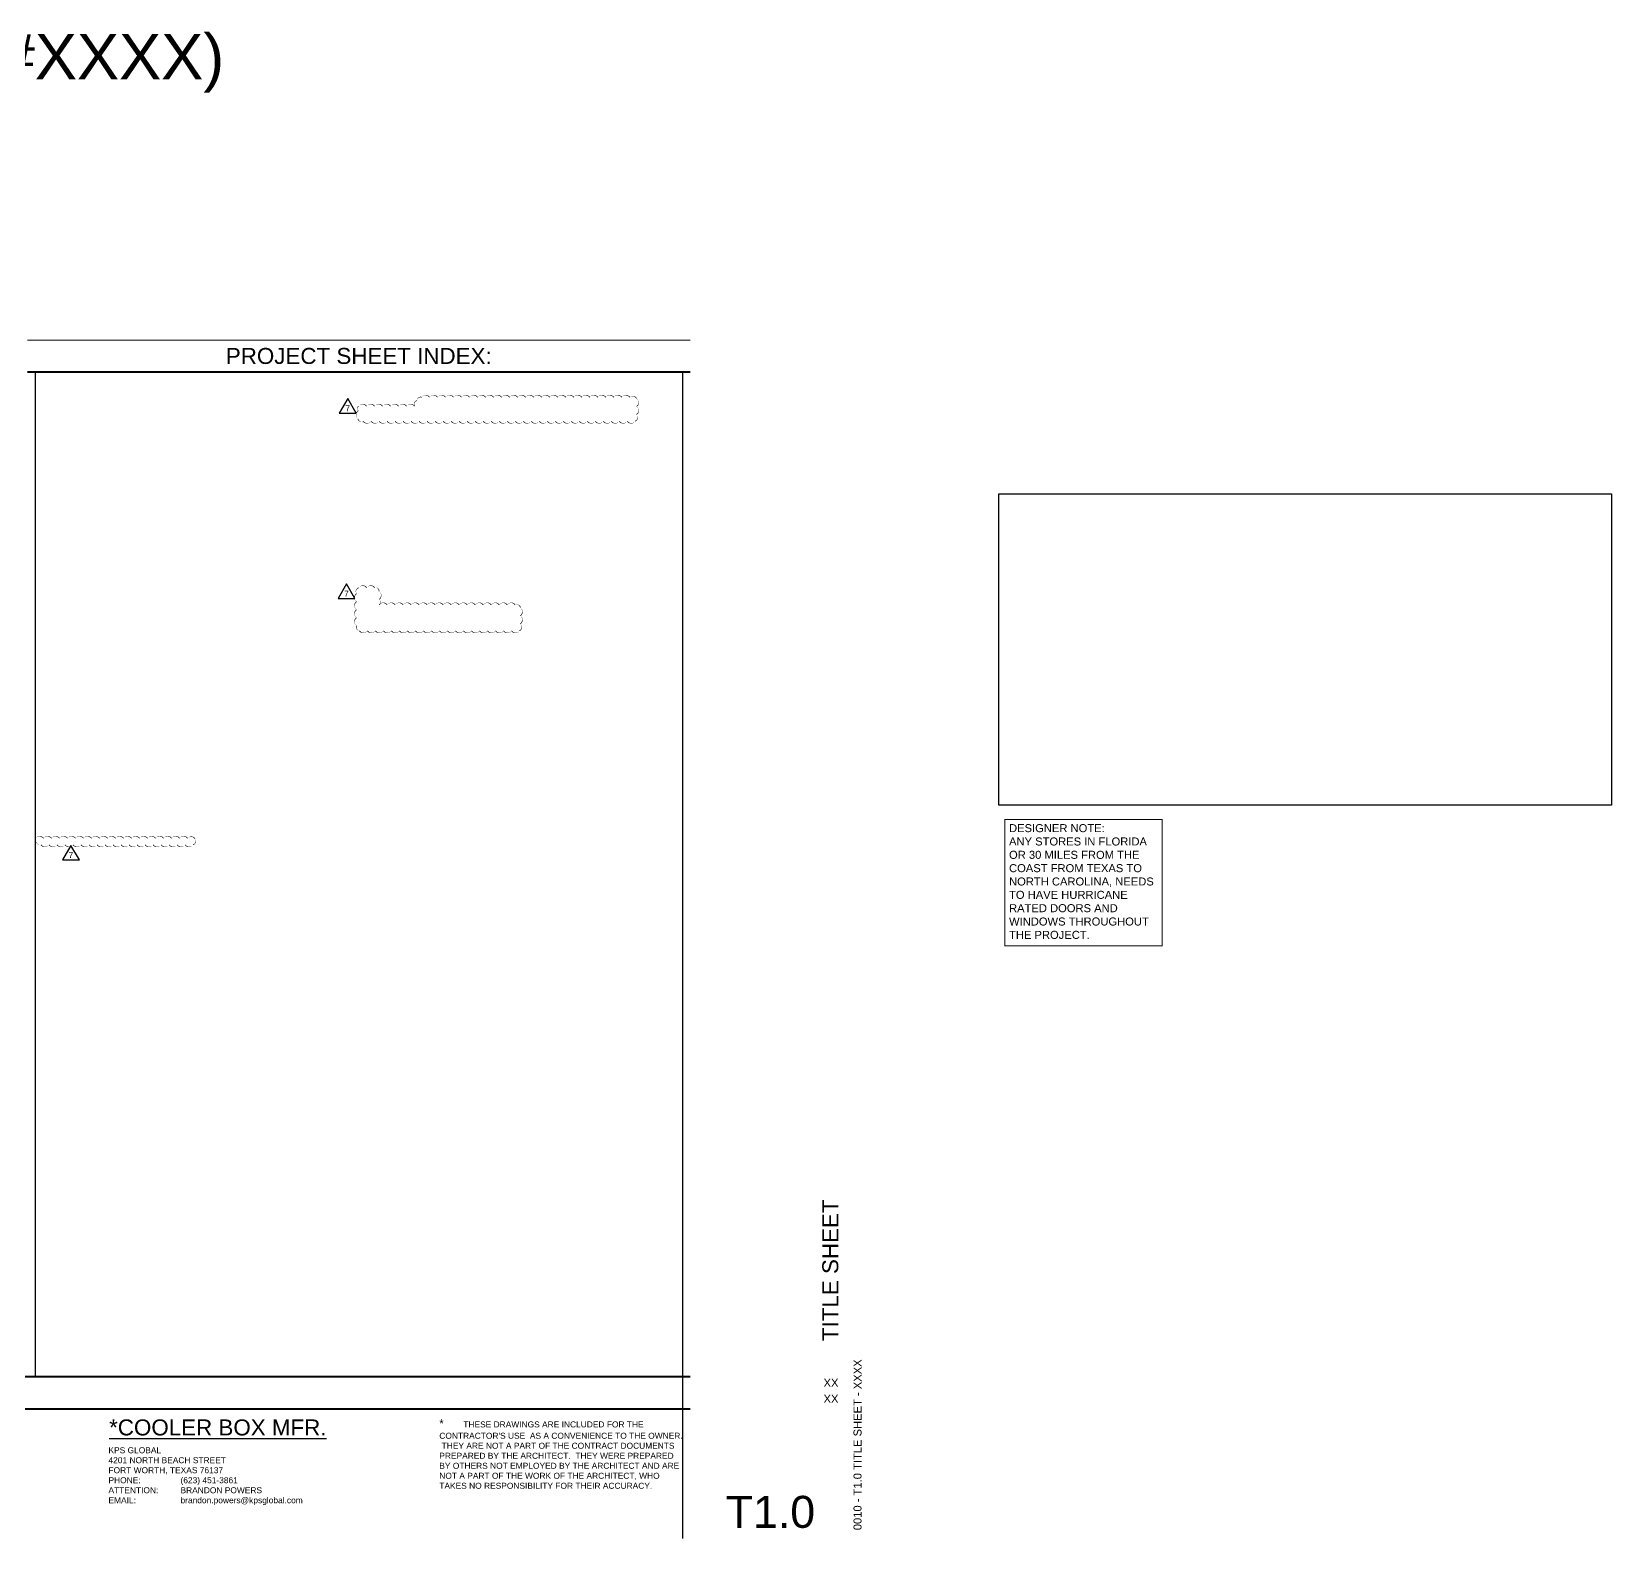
# Paper-space layout '0010 - T1.0 TITLE SHEET - 0000' of a CAD drawing. Header units: inches. Extents: x 1.9 to 53.4, y 0.4 to 29.1.
# Drawn here: x 28.71 to 53.38, y 0.37 to 23.91 of the extents above; entities that cross this region are included whole.
import ezdxf
from ezdxf.enums import TextEntityAlignment as Align

# ---------------------------------------------------------------- set-up
doc = ezdxf.new("R2010")
doc.units = ezdxf.units.IN
doc.header["$LTSCALE"] = 48
doc.header["$MEASUREMENT"] = 0
doc.layers.get('0').update_dxf_attribs({"linetype": 'CONTINUOUS'})
doc.layers.get('Defpoints').update_dxf_attribs({"linetype": 'CONTINUOUS'})
for name, color, linetype in [('A-ANNO-NOTE', 3, 'CONTINUOUS'), ('A-ANNO-NTD', 10, 'CONTINUOUS'), ('A-ANNO-TTBL', 1, 'CONTINUOUS'), ('A-ANNO-V6.2.2', 2, 'CONTINUOUS')]:
    doc.layers.add(name, color=color, linetype=linetype)
doc.styles.add('Arial', font='arial.ttf')
doc.styles.get("Standard").update_dxf_attribs({"font": 'arial.ttf'})
picture_1 = doc.add_image_def('image1.jpg', size_in_pixel=(352, 179))

# ---------------------------------------------------------------- blocks, each defined once
blk = doc.blocks.new('SHEET INFO')
for tag, p, height in [('1', (41.419, 3.604), 0.25), ('5', (41.834, 0.5), 0.125)]:
    blk.add_attdef(tag, p, '', height=height, rotation=90)
for tag, p in [('2', (41.561, 2.961)), ('3', (41.561, 2.691))]:
    blk.add_attdef(tag, text='', height=0.125).set_placement(p, align=Align.MIDDLE_RIGHT)
blk.add_attdef('4', text='', height=0.5).set_placement((40.375, 0.625), align=Align.CENTER)
blk = doc.blocks.new('REVISION DELTA')
blk.add_lwpolyline([(0, 0.15), (-0.131, -0.078), (0.132, -0.078)], close=True)
at = {"style": 'Arial'}
blk.add_attdef('X', text='', height=0.0938, dxfattribs=at).set_placement((0, -0.002), align=Align.MIDDLE_CENTER)

psp = doc.layouts.new('0010 - T1.0 TITLE SHEET - 0000')

# ---------------------------------------------------------------- linework, layer by layer
at = {"layer": 'A-ANNO-NTD', "const_width": 0.0156}
psp.add_lwpolyline([(43.912, 11.604), (46.367, 11.604), (46.367, 9.63), (43.912, 9.63)], close=True, dxfattribs=at)
at = {"layer": 'A-ANNO-TTBL'}
for points, const_width in [([(28.643, 19.092), (39, 19.092)], 0.0156), ([(28.643, 18.592), (39, 18.592)], 0.0312), ([(1.875, 2.897), (39, 2.897)], 0.0312), ([(1.875, 2.395), (39, 2.395)], 0.0312)]:
    psp.add_lwpolyline(points, dxfattribs=dict(at, const_width=const_width))
at = {"layer": 'A-ANNO-V6.2.2'}
for points in [[(33.819, 18.058, 0, 0.0125, -0.520567), (33.944, 18.058, 0, 0.0125, -0.520567), (34.069, 18.058, 0, 0.0125, -0.520567), (34.194, 18.058, 0, 0.0125, -0.520567), (34.319, 18.058, 0, 0.0125, -0.520567), (34.444, 18.058, 0, 0.0125, -0.520567), (34.569, 18.058, 0, 0.0125, -0.520567), (34.694, 18.058, 0, 0.0125, -0.520567), (34.731, 18.146, 0, 0.0125, -0.520567), (34.803, 18.198, 0, 0.0125, -0.520567), (34.928, 18.198, 0, 0.0125, -0.520567), (35.053, 18.198, 0, 0.0125, -0.520567), (35.178, 18.198, 0, 0.0125, -0.520567), (35.303, 18.198, 0, 0.0125, -0.520567), (35.428, 18.198, 0, 0.0125, -0.520567), (35.553, 18.198, 0, 0.0125, -0.520567), (35.678, 18.198, 0, 0.0125, -0.520567), (35.803, 18.198, 0, 0.0125, -0.520567), (35.928, 18.198, 0, 0.0125, -0.520567), (36.053, 18.198, 0, 0.0125, -0.520567), (36.178, 18.198, 0, 0.0125, -0.520567), (36.303, 18.198, 0, 0.0125, -0.520567), (36.428, 18.198, 0, 0.0125, -0.520567), (36.553, 18.198, 0, 0.0125, -0.520567), (36.678, 18.198, 0, 0.0125, -0.520567), (36.803, 18.198, 0, 0.0125, -0.520567), (36.928, 18.198, 0, 0.0125, -0.520567), (37.053, 18.198, 0, 0.0125, -0.520567), (37.178, 18.198, 0, 0.0125, -0.520567), (37.303, 18.198, 0, 0.0125, -0.520567), (37.428, 18.198, 0, 0.0125, -0.520567), (37.553, 18.198, 0, 0.0125, -0.520567), (37.678, 18.198, 0, 0.0125, -0.520567), (37.803, 18.198, 0, 0.0125, -0.520567), (37.928, 18.198, 0, 0.0125, -0.520567), (38.053, 18.198, 0, 0.0125, -0.520567), (38.159, 18.179, 0, 0.0125, -0.520567), (38.159, 18.054, 0, 0.0125, -0.520567), (38.159, 17.929, 0, 0.0125, -0.520567), (38.139, 17.824, 0, 0.0125, -0.520567), (38.014, 17.824, 0, 0.0125, -0.520567), (37.889, 17.824, 0, 0.0125, -0.520567), (37.764, 17.824, 0, 0.0125, -0.520567), (37.639, 17.824, 0, 0.0125, -0.520567), (37.514, 17.824, 0, 0.0125, -0.520567), (37.389, 17.824, 0, 0.0125, -0.520567), (37.264, 17.824, 0, 0.0125, -0.520567), (37.139, 17.824, 0, 0.0125, -0.520567), (37.014, 17.824, 0, 0.0125, -0.520567), (36.889, 17.824, 0, 0.0125, -0.520567), (36.764, 17.824, 0, 0.0125, -0.520567), (36.639, 17.824, 0, 0.0125, -0.520567), (36.514, 17.824, 0, 0.0125, -0.520567), (36.389, 17.824, 0, 0.0125, -0.520567), (36.264, 17.824, 0, 0.0125, -0.520567), (36.139, 17.824, 0, 0.0125, -0.520567), (36.014, 17.824, 0, 0.0125, -0.520567), (35.889, 17.824, 0, 0.0125, -0.520567), (35.764, 17.824, 0, 0.0125, -0.520567), (35.639, 17.824, 0, 0.0125, -0.520567), (35.514, 17.824, 0, 0.0125, -0.520567), (35.389, 17.824, 0, 0.0125, -0.520567), (35.264, 17.824, 0, 0.0125, -0.520567), (35.139, 17.824, 0, 0.0125, -0.520567), (35.014, 17.824, 0, 0.0125, -0.520567), (34.889, 17.824, 0, 0.0125, -0.520567), (34.764, 17.824, 0, 0.0125, -0.520567), (34.639, 17.824, 0, 0.0125, -0.520567), (34.514, 17.824, 0, 0.0125, -0.520567), (34.389, 17.824, 0, 0.0125, -0.520567), (34.264, 17.824, 0, 0.0125, -0.520567), (34.139, 17.824, 0, 0.0125, -0.520567), (34.014, 17.824, 0, 0.0125, -0.520567), (33.889, 17.824, 0, 0.0125, -0.520567), (33.807, 17.865, 0, 0.0125, -0.520567), (33.815, 17.99, 0, 0.0125, -0.520567)], [(28.773, 11.308, 0, 0.0125, -0.520567), (28.898, 11.308, 0, 0.0125, -0.520567), (29.023, 11.308, 0, 0.0125, -0.520567), (29.148, 11.308, 0, 0.0125, -0.520567), (29.273, 11.308, 0, 0.0125, -0.520567), (29.398, 11.308, 0, 0.0125, -0.520567), (29.523, 11.308, 0, 0.0125, -0.520567), (29.648, 11.308, 0, 0.0125, -0.520567), (29.773, 11.308, 0, 0.0125, -0.520567), (29.898, 11.308, 0, 0.0125, -0.520567), (30.023, 11.308, 0, 0.0125, -0.520567), (30.148, 11.308, 0, 0.0125, -0.520567), (30.273, 11.308, 0, 0.0125, -0.520567), (30.398, 11.308, 0, 0.0125, -0.520567), (30.523, 11.308, 0, 0.0125, -0.520567), (30.648, 11.308, 0, 0.0125, -0.520567), (30.773, 11.308, 0, 0.0125, -0.520567), (30.898, 11.308, 0, 0.0125, -0.520567), (31.023, 11.308, 0, 0.0125, -0.520567), (31.148, 11.308, 0, 0.0125, -0.520567), (31.265, 11.3, 0, 0.0125, -0.520567), (31.233, 11.208, 0, 0.0125, -0.520567), (31.108, 11.208, 0, 0.0125, -0.520567), (30.983, 11.208, 0, 0.0125, -0.520567), (30.858, 11.208, 0, 0.0125, -0.520567), (30.733, 11.208, 0, 0.0125, -0.520567), (30.608, 11.208, 0, 0.0125, -0.520567), (30.483, 11.208, 0, 0.0125, -0.520567), (30.358, 11.208, 0, 0.0125, -0.520567), (30.233, 11.208, 0, 0.0125, -0.520567), (30.108, 11.208, 0, 0.0125, -0.520567), (29.983, 11.208, 0, 0.0125, -0.520567), (29.858, 11.208, 0, 0.0125, -0.520567), (29.733, 11.208, 0, 0.0125, -0.520567), (29.608, 11.208, 0, 0.0125, -0.520567), (29.483, 11.208, 0, 0.0125, -0.520567), (29.358, 11.208, 0, 0.0125, -0.520567), (29.233, 11.208, 0, 0.0125, -0.520567), (29.108, 11.208, 0, 0.0125, -0.520567), (28.983, 11.208, 0, 0.0125, -0.520567), (28.858, 11.208, 0, 0.0125, -0.520567)]]:
    psp.add_lwpolyline(points, format="xyseb", close=True, dxfattribs=at)
psp.add_lwpolyline([(34.139, 14.955, 0, 0.0125, -0.520567), (34.264, 14.955, 0, 0.0125, -0.520567), (34.389, 14.955, 0, 0.0125, -0.520567), (34.514, 14.955, 0, 0.0125, -0.520567), (34.639, 14.955, 0, 0.0125, -0.520567), (34.764, 14.955, 0, 0.0125, -0.520567), (34.889, 14.955, 0, 0.0125, -0.520567), (35.014, 14.955, 0, 0.0125, -0.520567), (35.139, 14.955, 0, 0.0125, -0.520567), (35.264, 14.955, 0, 0.0125, -0.520567), (35.389, 14.955, 0, 0.0125, -0.520567), (35.514, 14.955, 0, 0.0125, -0.520567), (35.639, 14.955, 0, 0.0125, -0.520567), (35.764, 14.955, 0, 0.0125, -0.520567), (35.889, 14.955, 0, 0.0125, -0.520567), (36.014, 14.955, 0, 0.0125, -0.520567), (36.139, 14.955, 0, 0.0125, -0.520567), (36.264, 14.955, 0, 0.0125, -0.520567), (36.345, 14.911, 0, 0.0125, -0.520567), (36.345, 14.786, 0, 0.0125, -0.520567), (36.345, 14.661, 0, 0.0125, -0.520567), (36.331, 14.55, 0, 0.0125, -0.520567), (36.206, 14.55, 0, 0.0125, -0.520567), (36.081, 14.55, 0, 0.0125, -0.520567), (35.956, 14.55, 0, 0.0125, -0.520567), (35.831, 14.55, 0, 0.0125, -0.520567), (35.706, 14.55, 0, 0.0125, -0.520567), (35.581, 14.55, 0, 0.0125, -0.520567), (35.456, 14.55, 0, 0.0125, -0.520567), (35.331, 14.55, 0, 0.0125, -0.520567), (35.206, 14.55, 0, 0.0125, -0.520567), (35.081, 14.55, 0, 0.0125, -0.520567), (34.956, 14.55, 0, 0.0125, -0.520567), (34.831, 14.55, 0, 0.0125, -0.520567), (34.706, 14.55, 0, 0.0125, -0.520567), (34.581, 14.55, 0, 0.0125, -0.520567), (34.456, 14.55, 0, 0.0125, -0.520567), (34.331, 14.55, 0, 0.0125, -0.520567), (34.206, 14.55, 0, 0.0125, -0.520567), (34.081, 14.55, 0, 0.0125, -0.520567), (33.956, 14.55, 0, 0.0125, -0.520567), (33.831, 14.55, 0, 0.0125, -0.520567), (33.787, 14.631, 0, 0.0125, -0.520567), (33.787, 14.756, 0, 0.0125, -0.520567), (33.787, 14.881, 0, 0.0125, -0.520567), (33.787, 15.006, 0, 0.0125, -0.520567), (33.787, 15.131, 0, 0.0125, -0.520567), (33.821, 15.223, 0, 0.0125, -0.520567), (33.946, 15.223, 0, 0.0125, -0.520567), (34.071, 15.223, 0, 0.0125, -0.520567), (34.139, 15.166, 0, 0.0125, -0.520567), (34.139, 15.041, 0, 0.0125, -0.520567), (34.139, 14.955, 0, 0.0125, -0.520567)], format="xyseb", dxfattribs=at)
at = {"layer": 'Defpoints'}
for points in [[(28.768, 18.592), (28.768, 2.897)], [(38.875, 18.592), (38.875, 0.372)]]:
    psp.add_lwpolyline(points, dxfattribs=at)

# ---------------------------------------------------------------- block references
at = {"layer": 'A-ANNO-TTBL'}
ref = psp.add_blockref('SHEET INFO', (0, 0), dxfattribs=at)
ref.add_attrib('1', 'TITLE SHEET', (41.31, 3.455), dxfattribs={"height": 0.25, "rotation": 90})
ref.add_attrib('2', 'XX', dxfattribs={"height": 0.125}).set_placement((41.313, 2.804), align=Align.MIDDLE_RIGHT)
ref.add_attrib('3', 'XX', dxfattribs={"height": 0.125}).set_placement((41.313, 2.554), align=Align.MIDDLE_RIGHT)
ref.add_attrib('4', 'T1.0', dxfattribs={"height": 0.5}).set_placement((40.25, 0.537), align=Align.CENTER)
ref.add_attrib('5', '0010 - T1.0 TITLE SHEET - XXXX', (41.673, 0.5), dxfattribs={"height": 0.125, "rotation": 90})
at = {"layer": 'A-ANNO-V6.2.2', "lineweight": 0}
for p in [(33.648, 18.027), (33.629, 15.134), (29.325, 11.048)]:
    psp.add_blockref('REVISION DELTA', p, dxfattribs=at).add_auto_attribs({'X': '7'})

# ---------------------------------------------------------------- texts
at = {"layer": 'A-ANNO-NOTE', "color": 1, "insert": (20.438, 23.414), "char_height": 0.70568, "width": 24.37996, "attachment_point": 5, "style": 'Arial'}
psp.add_mtext('NAME OF STORE PER SFM SCHEDULE (#XXXX)', dxfattribs=at)
at = {"layer": 'A-ANNO-NOTE', "color": 6, "insert": (33.821, 18.842), "char_height": 0.25, "width": 10.35714, "attachment_point": 5, "style": 'Arial'}
psp.add_mtext('\\pxqc;PROJECT SHEET INDEX:', dxfattribs=at)
at = {"layer": 'A-ANNO-NOTE', "attachment_point": 1, "style": 'Arial'}
for s, insert, char_height, width in [('{\\L*COOLER BOX MFR. }', (29.922, 2.231), 0.25, 3.45293), ("{\\H1.3333x;*^I}THESE DRAWINGS ARE INCLUDED FOR THE CONTRACTOR'S USE  AS A CONVENIENCE TO THE OWNER.  THEY ARE NOT A PART OF THE CONTRACT DOCUMENTS PREPARED BY THE ARCHITECT.  THEY WERE PREPARED BY OTHERS NOT EMPLOYED BY THE ARCHITECT AND ARE NOT A PART OF THE WORK OF THE ARCHITECT, WHO TAKES NO RESPONSIBILITY FOR THEIR ACCURACY.  ", (35.079, 2.231), 0.09375, 3.79315), ('KPS GLOBAL\\P4201 NORTH BEACH STREET\\PFORT WORTH, TEXAS 76137\\PPHONE:  ^I^I(623) 451-3861\\PATTENTION: ^IBRANDON POWERS\\PEMAIL: ^I^Ibrandon.powers@kpsglobal.com', (29.912, 1.797), 0.09375, 3.27064)]:
    psp.add_mtext(s, dxfattribs=dict(at, insert=insert, char_height=char_height, width=width))
at = {"layer": 'A-ANNO-NTD', "insert": (43.977, 11.53), "char_height": 0.125, "attachment_point": 1, "style": 'Arial'}
psp.add_mtext_dynamic_manual_height_columns('DESIGNER NOTE:\\PANY STORES IN FLORIDA OR 30 MILES FROM THE COAST FROM TEXAS TO NORTH CAROLINA, NEEDS TO HAVE HURRICANE RATED DOORS AND WINDOWS THROUGHOUT THE PROJECT. ', width=2.37219, gutter_width=0.97, heights=[0], dxfattribs=at)

# ---------------------------------------------------------------- pictures from other files: only their frames are drawn
at = {"layer": 'Defpoints'}
image = psp.add_image(picture_1, insert=(43.818, 11.826), size_in_units=(9.567, 4.865), dxfattribs=at)
image.dxf.flags = 7

doc.saveas('drawing.dxf')
